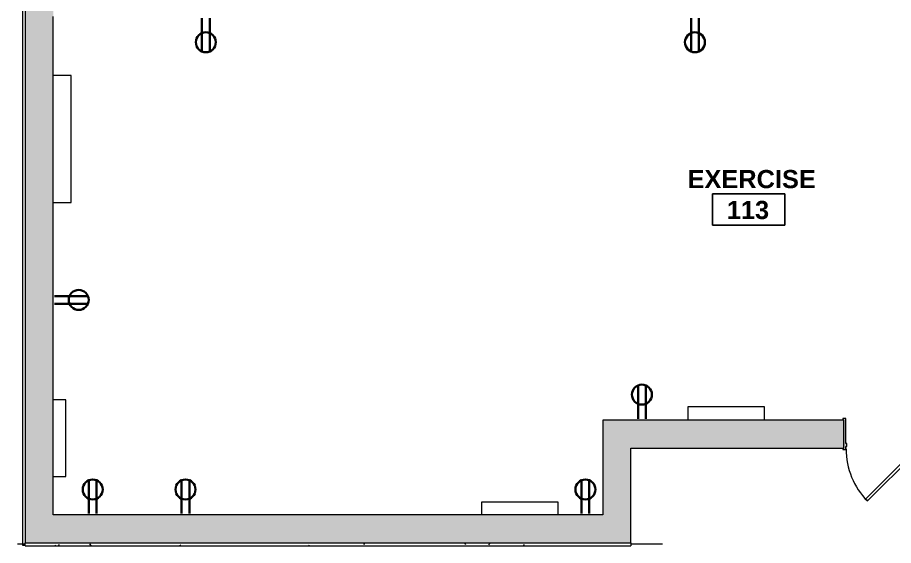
# Model space of a CAD drawing. Header units: inches. Extents: x -1569 to 1282, y -721 to 887.
# Drawn here: x -1039.2 to -605, y -161.5 to 100.2 of the extents above; entities that cross this region are included whole.
import ezdxf

# ---------------------------------------------------------------- set-up
doc = ezdxf.new("R2010")
doc.units = ezdxf.units.IN
doc.header["$MEASUREMENT"] = 0
for name, color, linetype, lineweight in [('A-ANNO-NOTE', 131, 'Continuous', 13), ('A-AREA-IDEN', 2, 'Continuous', 9), ('A-DETL', 90, 'Continuous', 13), ('A-DOOR', 31, 'Continuous', 13), ('A-FLOR', 192, 'Continuous', 13), ('A-WALL', 113, 'Continuous', 13), ('A-WALL-PATT', 111, 'Continuous', 13), ('M-EQPM', 50, 'Continuous', 13)]:
    doc.layers.add(name, color=color, linetype=linetype, lineweight=lineweight)
doc.styles.add('Swis721 Lt BT_B', font='', dxfattribs={"height": 9})
doc.styles.get('Swis721 Lt BT_B').set_extended_font_data('Swis721 Lt BT', bold=True)

# ---------------------------------------------------------------- blocks, each defined once
blk = doc.blocks.new('Basic Wall _ Exterior - Brick and CMU on MTL_ Stud - ___-6877939-FIRST FLOOR POWER _ SIGNAL')
at = {"layer": 'A-WALL-PATT', "lineweight": 9}
h = blk.add_hatch(dxfattribs=at)
h.set_pattern_fill('FP_1', color=256, style=0, pattern_type=2)
h.set_pattern_definition([(0, (0, -119.831), (30.72, 4.745), [1.267, -21.773, 1.267, -21.773, -122.88]), (0, (0, -119.831), (30.72, 4.745), [-46.08, 1.267, -44.813, 1.267, -21.773, -53.76]), (0, (0, -119.831), (30.72, 4.745), [-115.2, 1.267, -14.093, 1.267, -37.133]), (133.061, (11.52, -117.458), (-22.010713, 14.06408), [0.928, -15.944, 0.928, -15.944, -89.986]), (133.061, (11.52, -117.458), (-22.010713, 14.06408), [-33.745, 0.928, -32.817, 0.928, -15.944, -39.369]), (133.061, (11.52, -117.458), (-22.010713, 14.06408), [-84.362, 0.928, -10.32, 0.928, -27.193]), (226.939, (15.36, -107.969), (-8.709455, -18.80903), [0.928, -15.944, 0.928, -15.944, -89.986]), (226.939, (15.36, -107.969), (-8.709455, -18.80903), [-33.745, 0.928, -32.817, 0.928, -15.944, -39.369]), (226.939, (15.36, -107.969), (-8.709455, -18.80903), [-84.362, 0.928, -10.32, 0.928, -27.193])])
h.paths.add_polyline_path([(-1021.45, -161.59), (-735.22, -161.59), (-735.22, -160.22), (-1035.32, -160.22), (-1035.32, -161.59)], flags=0)
at = {"layer": 'A-WALL', "lineweight": 9}
for p, q in [((-1035.32, -161.59), (-1035.32, -160.22)), ((-735.22, -160.22), (-735.22, -161.59)), ((-1035.32, -161.59), (-735.22, -161.59))]:
    blk.add_line(p, q, dxfattribs=at)
blk = doc.blocks.new('Door - Single - Solid Door 36_ x 84_-7207561-FIRST FLOOR POWER _ SIGNAL')
at = {"layer": 'A-DOOR'}
h = blk.add_hatch(color=250, dxfattribs=at)
h.paths.add_polyline_path([(-15.26, 7.78), (-15.63, 7.78), (-15.63, 7.03), (-15.26, 7.03), (-15.26, -6.85), (-15.63, -6.85), (-15.63, -7.6), (-14.13, -7.6), (-14.13, 4.78), (-13.63, 4.78), (-13.63, 6.28), (-14.13, 6.28), (-14.13, 7.78)], flags=0)
h.paths.add_polyline_path([(22.12, 7.78), (22.12, 6.28), (21.62, 6.28), (21.62, 4.78), (22.12, 4.78), (22.12, -7.6), (23.62, -7.6), (23.62, -6.85), (23.24, -6.85), (23.24, 7.03), (23.62, 7.03), (23.62, 7.78), (23.24, 7.78)], flags=0)
at = {"layer": 'A-DOOR', "color": 8, "lineweight": 20}
for p, q in [((-14.01, 7.78), (11.45, 33.23)), ((12.42, 32.26), (-13.03, 6.8)), ((11.45, 33.23), (12.42, 32.26)), ((-15.63, 7.78), (-15.63, 7.03)), ((-14.13, 7.78), (-15.63, 7.78)), ((-14.13, 6.28), (-14.13, 7.78)), ((-13.63, 6.28), (-14.13, 6.28)), ((-14.13, -7.6), (-14.13, 4.78)), ((-14.13, 4.78), (-13.63, 4.78)), ((-13.03, 6.8), (-14.01, 7.78)), ((-13.63, 4.78), (-13.63, 6.28)), ((22.12, 6.28), (21.62, 6.28)), ((21.62, 6.28), (21.62, 4.78)), ((21.62, 4.78), (22.12, 4.78)), ((23.62, 7.78), (22.12, 7.78)), ((22.12, 7.78), (22.12, 6.28)), ((22.12, 4.78), (22.12, -7.6)), ((23.62, 7.03), (23.62, 7.78)), ((-15.63, -6.85), (-15.63, -7.6)), ((-15.63, -7.6), (-14.13, -7.6)), ((22.12, -7.6), (23.62, -7.6)), ((23.62, -7.6), (23.62, -6.85))]:
    blk.add_line(p, q, dxfattribs=at)
at = {"layer": 'A-DOOR', "lineweight": 9}
blk.add_arc((-14.01, 7.78), 36, 359.5, 45, dxfattribs=at)
blk = doc.blocks.new('Heater 38W x 6_5D x 16H - Heater 38W x 6_5D x 16H-6929695-FIRST FLOOR POWER _ SIGNAL')
at = {"layer": 'M-EQPM', "lineweight": 9}
for p, q in [((19, 3.25), (-19, 3.25)), ((-19, 3.25), (-19, -3.06)), ((19, -3.06), (19, 3.25))]:
    blk.add_line(p, q, dxfattribs=at)
blk = doc.blocks.new('Heater 38W x 6_5D x 16H - Heater 38W x 6_5D x 16H-V7-FIRST FLOOR POWER _ SIGNAL')
at = {"layer": 'M-EQPM', "lineweight": 9}
for p, q in [((-19, 3.0625), (-19, -3.25)), ((19, -3.25), (19, 3.0625)), ((-19, -3.25), (19, -3.25))]:
    blk.add_line(p, q, dxfattribs=at)
blk = doc.blocks.new('Fan Coil Unit 9_5L x 63W x 25_5H - Fan Coil Unit 9_5L x 63W x 25_5H-V8-FIRST FLOOR POWER _ SIGNAL')
at = {"layer": 'M-EQPM', "lineweight": 9}
for p, q in [((-31.5, 4.0625), (-31.5, -4.75)), ((31.5, -4.75), (31.5, 4.0625)), ((-31.5, -4.75), (31.5, -4.75))]:
    blk.add_line(p, q, dxfattribs=at)
blk = doc.blocks.new('Heater 38W x 6_5D x 16H - Heater 38W x 6_5D x 16H-V9-FIRST FLOOR POWER _ SIGNAL')
at = {"layer": 'M-EQPM', "lineweight": 9}
for p, q in [((19, 3.25), (-19, 3.25)), ((-19, 3.25), (-19, -3.25)), ((19, -3.25), (19, 3.25)), ((-19, -3.25), (19, -3.25))]:
    blk.add_line(p, q, dxfattribs=at)
blk = doc.blocks.new('Room Tag - Room Name and Number-3379422-FIRST FLOOR POWER _ SIGNAL')
at = {"layer": 'A-AREA-IDEN'}
for p, q in [((-0.1881, -0.1636), (-0.1881, -0.0018)), ((-0.1881, -0.0018), (0.1869, -0.0018)), ((0.1869, -0.0018), (-0.1881, -0.0018)), ((-0.1881, -0.0018), (-0.1881, -0.1636)), ((0.1869, -0.0018), (0.1869, -0.1636)), ((0.1869, -0.1636), (0.1869, -0.0018)), ((0.1869, -0.1636), (-0.1881, -0.1636)), ((-0.1881, -0.1636), (0.1869, -0.1636))]:
    blk.add_line(p, q, dxfattribs=at)

msp = doc.modelspace()

# ---------------------------------------------------------------- hatches: boundary and pattern name
at = {"layer": 'A-WALL-PATT'}
h = msp.add_hatch(color=250, dxfattribs=at)
h.paths.add_polyline_path([(-1021.45, -146.34), (-1021.45, 124.03), (-1035.32, 124.03), (-1035.32, -146.34)], flags=0)
h.paths.add_polyline_path([(-1035.32, 196.03), (-1021.45, 196.03), (-1021.45, 218.36), (-1023.75, 218.36), (-1023.75, 218.48), (-1022.62, 218.48), (-1022.62, 219.73), (-1022.5, 219.73), (-1022.5, 271.74), (-1022.62, 271.74), (-1022.62, 274.36), (-1021.45, 274.36), (-1021.45, 340.53), (-1025.38, 340.53), (-1025.38, 342.53), (-1023.38, 342.53), (-1023.38, 356.47), (-1023.88, 356.47), (-1023.88, 350.53), (-1025.38, 350.53), (-1025.38, 390.47), (-1023.88, 390.47), (-1023.88, 384.53), (-1023.38, 384.53), (-1023.38, 398.47), (-1025.38, 398.47), (-1025.38, 400.47), (-1021.45, 400.47), (-1021.45, 480.91), (-1035.32, 480.91), (-1035.32, 218.36)], flags=0)
h.paths.add_polyline_path([(-1022.5, 218.48), (-1021.5, 218.48), (-1021.5, 218.86), (-1022.5, 218.86)], flags=0)
h.paths.add_polyline_path([(-1021.5, 219.73), (-1021.45, 219.73), (-1021.45, 272.98), (-1022.5, 272.98), (-1022.5, 272.61), (-1021.5, 272.61), (-1021.5, 219.93)], flags=0)
h.paths.add_polyline_path([(-1023.38, 358.47), (-1023.38, 382.53), (-1023.88, 382.53), (-1023.88, 358.47)], flags=0)
at = {"layer": 'A-WALL-PATT', "lineweight": 9}
msp.add_hatch(color=7, dxfattribs=at).paths.add_polyline_path([(-735.22, -146.34), (-735.22, -99.35), (-749.1, -99.35), (-749.1, -146.34)], flags=0)
h = msp.add_hatch(color=7, dxfattribs=at)
h.paths.add_polyline_path([(-735.22, -113.22), (-629.66, -113.22), (-629.66, -99.35), (-735.22, -99.35)], flags=0)
h.paths.add_polyline_path([(-591.16, -113.22), (-218.86, -113.22), (-218.86, -99.35), (-591.16, -99.35)], flags=0)
at = {"layer": 'A-WALL-PATT'}
msp.add_hatch(color=250, dxfattribs=at).paths.add_polyline_path([(-1035.32, -160.22), (-735.22, -160.22), (-735.22, -146.34), (-1035.32, -146.34)], flags=0)

# ---------------------------------------------------------------- linework, layer by layer
at = {"layer": 'A-ANNO-NOTE', "lineweight": 30}
for p, q in [((-947.72, 99.84), (-947.72, 83.31)), ((-943.89, 99.84), (-943.89, 83.31)), ((-943.89, 99.84), (-943.89, 83.31)), ((-705.28, 99.84), (-705.28, 83.31)), ((-701.44, 99.84), (-701.44, 83.31)), ((-701.44, 99.84), (-701.44, 83.31)), ((-1020.79, -37.86), (-1004.27, -37.86)), ((-1020.79, -37.86), (-1004.27, -37.86)), ((-1020.79, -41.69), (-1004.27, -41.69)), ((-731.58, -98.69), (-731.58, -82.17)), ((-731.58, -98.69), (-731.58, -82.17)), ((-727.75, -98.69), (-727.75, -82.17)), ((-1003.81, -145.69), (-1003.81, -129.16)), ((-1003.81, -145.69), (-1003.81, -129.16)), ((-999.98, -145.69), (-999.98, -129.16)), ((-957.81, -145.69), (-957.81, -129.16)), ((-957.81, -145.69), (-957.81, -129.16)), ((-953.98, -145.69), (-953.98, -129.16)), ((-759.58, -145.69), (-759.58, -129.16)), ((-759.58, -145.69), (-759.58, -129.16)), ((-755.75, -145.69), (-755.75, -129.16))]:
    msp.add_line(p, q, dxfattribs=at)
for centre in [(-945.8, 87.88), (-703.36, 87.88), (-1008.83, -39.78), (-729.67, -86.73), (-1001.89, -133.73), (-955.89, -133.73), (-757.67, -133.73)]:
    msp.add_circle(centre, 4.95, dxfattribs=at)
at = {"layer": 'A-DETL', "lineweight": 9}
for p, q in [((-1039.15, -160.73), (-1035.32, -160.73)), ((-735.22, -160.73), (-719.4, -160.73))]:
    msp.add_line(p, q, dxfattribs=at)
at = {"layer": 'A-FLOR'}
for p, q in [((-1036.7, 480.91), (-1036.7, -161.37)), ((-1036.7, -161.37), (-1035.32, -161.37))]:
    msp.add_line(p, q, dxfattribs=at)
at = {"layer": 'A-WALL', "color": 8, "lineweight": 20}
for p, q in [((-1035.32, 124.03), (-1035.32, -160.22)), ((-1021.45, -146.34), (-1021.45, 100.69)), ((-749.1, -99.35), (-749.1, -146.34)), ((-629.66, -99.35), (-749.1, -99.35)), ((-629.66, -113.22), (-629.66, -99.35)), ((-735.22, -160.22), (-735.22, -113.22)), ((-735.22, -113.22), (-629.66, -113.22)), ((-749.1, -146.34), (-1021.45, -146.34)), ((-1035.32, -160.22), (-735.22, -160.22))]:
    msp.add_line(p, q, dxfattribs=at)

# ---------------------------------------------------------------- block references
at = {"layer": 'A-AREA-IDEN', "xscale": 95.99999999999994, "yscale": 95.99999999999994, "zscale": 95.99999999999994}
msp.add_blockref('Room Tag - Room Name and Number-3379422-FIRST FLOOR POWER _ SIGNAL', (-676.7, 12.89), dxfattribs=at)
at = {"layer": 'A-DOOR', "rotation": 180}
msp.add_blockref('Door - Single - Solid Door 36_ x 84_-7207561-FIRST FLOOR POWER _ SIGNAL', (-606.41, -106.2), dxfattribs=at)
at = {"layer": 'A-WALL', "lineweight": 9}
msp.add_blockref('Basic Wall _ Exterior - Brick and CMU on MTL_ Stud - ___-6877939-FIRST FLOOR POWER _ SIGNAL', (0, 0), dxfattribs=at)
at = {"layer": 'M-EQPM', "lineweight": 9}
for name, p, rotation in [('Fan Coil Unit 9_5L x 63W x 25_5H - Fan Coil Unit 9_5L x 63W x 25_5H-V8-FIRST FLOOR POWER _ SIGNAL', (-1017.38, 39.99), 89.99999999999991), ('Heater 38W x 6_5D x 16H - Heater 38W x 6_5D x 16H-V7-FIRST FLOOR POWER _ SIGNAL', (-1018.38, -108.28), 89.99999999999997)]:
    msp.add_blockref(name, p, dxfattribs=dict(at, rotation=rotation))
for name, p in [('Heater 38W x 6_5D x 16H - Heater 38W x 6_5D x 16H-V9-FIRST FLOOR POWER _ SIGNAL', (-687.86, -96.01)), ('Heater 38W x 6_5D x 16H - Heater 38W x 6_5D x 16H-6929695-FIRST FLOOR POWER _ SIGNAL', (-790.16, -143.28))]:
    msp.add_blockref(name, p, dxfattribs=at)

# ---------------------------------------------------------------- texts
at = {"layer": 'A-AREA-IDEN', "char_height": 9, "attachment_point": 1, "style": 'Swis721 Lt BT_B'}
for s, insert, width in [('EXERCISE', (-707.06, 24.61), 73.326), ('113', (-687.59, 9.29), 25.452)]:
    msp.add_mtext(s, dxfattribs=dict(at, insert=insert, width=width))

doc.saveas('drawing.dxf')
